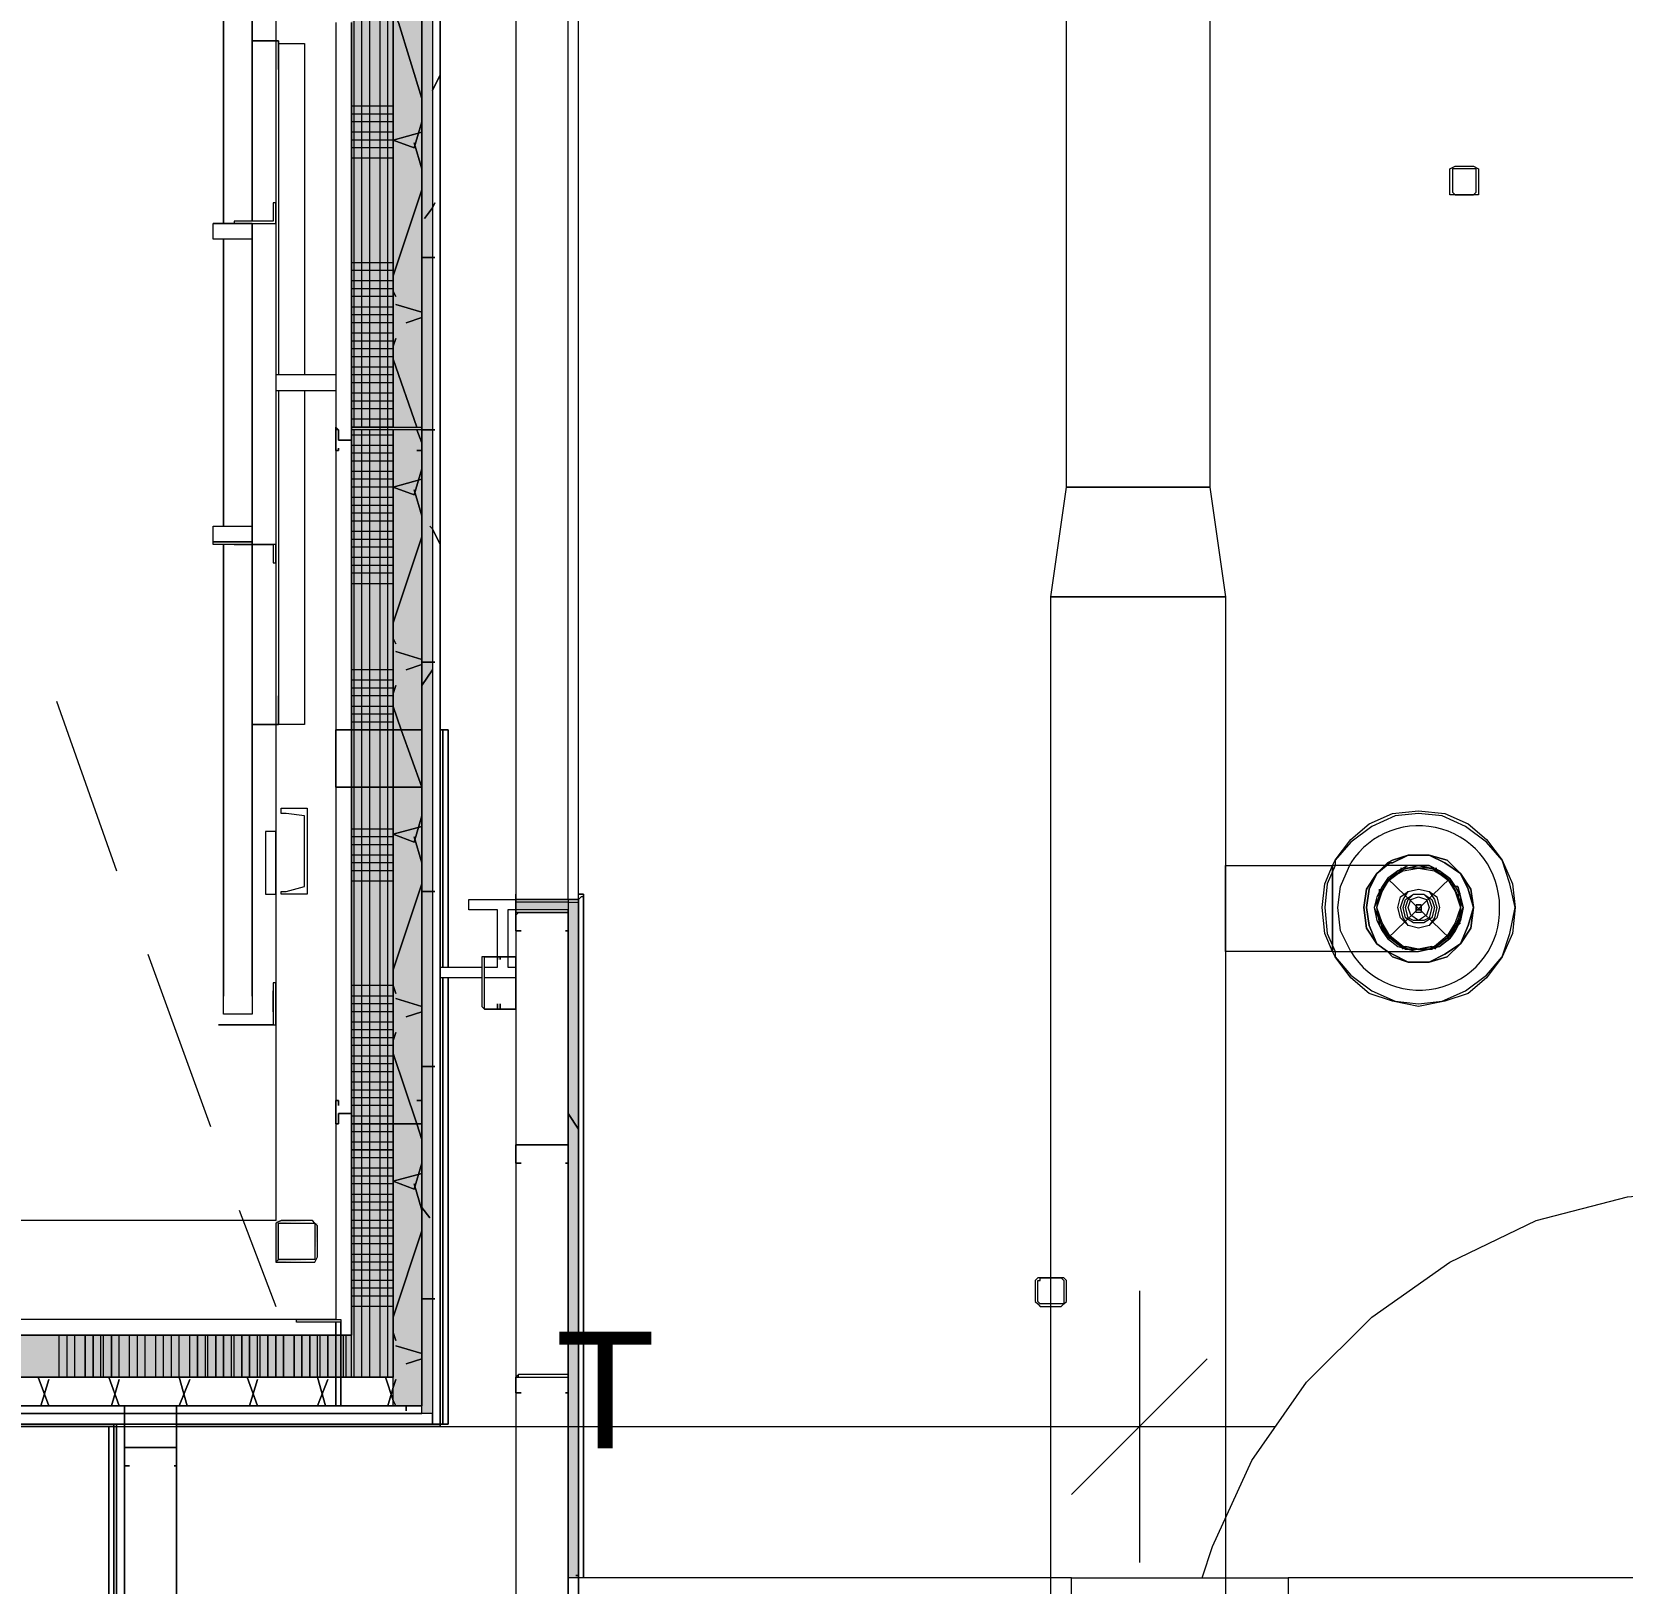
# Model space of a CAD drawing. Header units: metres. Extents: x -2 to 207, y -8 to 52.
# Drawn here: x 25.224 to 28.016, y 23.217 to 25.941 of the extents above; entities that cross this region are included whole.
import ezdxf

# ---------------------------------------------------------------- set-up
doc = ezdxf.new("R2010")
doc.units = ezdxf.units.M
doc.layers.add('HVAC - Ductos', color=5, linetype='Continuous', lineweight=0)
doc.layers.add('PDF_Text', color=7, linetype='Continuous', lineweight=0)
doc.layers.add('PDF_Geometry', color=7, linetype='Continuous', lineweight=0, true_color=0xaaaaaa)
doc.layers.add('PDF_Solid Fills', color=7, linetype='Continuous', lineweight=0, true_color=0xffffff)
doc.styles.add('PDF Helvetica', font='')
doc.styles.get('PDF Helvetica').set_extended_font_data('Helvetica')

msp = doc.modelspace()

# ---------------------------------------------------------------- hatches: boundary and pattern name
at = {"layer": 'PDF_Solid Fills', "lineweight": 0, "transparency": 33554559}
for points in [[(25.9134, 30.0349), (25.9089, 29.9295), (25.9089, 23.5152), (25.9272, 23.5152), (25.9272, 32.2249), (25.9089, 32.2249), (25.9089, 30.0349)], [(25.9134, 30.0349), (25.9089, 29.9295), (25.9089, 23.5152), (25.9272, 23.5152), (25.9272, 32.2249), (25.9089, 32.2249), (25.9089, 30.0349)], [(23.4623, 23.6388), (23.4623, 23.6526), (23.366, 23.6526), (23.366, 23.5793), (25.7851, 23.5793), (25.7851, 23.6526), (23.4668, 23.6526)], [(23.4623, 23.6388), (23.4623, 23.6526), (23.366, 23.6526), (23.366, 23.5793), (25.7851, 23.5793), (25.7851, 23.6526), (23.4668, 23.6526)]]:
    msp.add_hatch(color=256, dxfattribs=at).paths.add_polyline_path(points)
h = msp.add_hatch(color=256, dxfattribs=at)
h.paths.add_polyline_path([(25.8585, 32.0783), (25.9088, 32.0783), (25.9088, 32.1745), (25.8585, 32.1745)])
h.paths.add_polyline_path([(25.8585, 27.3271), (25.9088, 27.3271), (25.9088, 29.9295), (25.8585, 29.9295)])
h.paths.add_polyline_path([(25.8585, 27.2263), (25.9088, 27.2263), (25.9088, 27.3225), (25.8585, 27.3225)])
h.paths.add_polyline_path([(25.9088, 27.2217), (25.8585, 27.2217), (25.8585, 23.5288), (25.9088, 23.5288)])
h.paths.add_polyline_path([(25.8585, 29.9341), (25.9088, 29.9341), (25.9088, 32.0737), (25.8585, 32.0737)])
h = msp.add_hatch(color=256, dxfattribs=at)
h.paths.add_polyline_path([(25.8585, 29.9341), (25.9088, 29.9341), (25.9088, 32.1745), (25.8585, 32.1745)])
h.paths.add_polyline_path([(25.9088, 27.2217), (25.8585, 27.2217), (25.8585, 23.5288), (25.9088, 23.5288)])
h.paths.add_polyline_path([(25.8585, 27.2263), (25.9088, 27.2263), (25.9088, 27.3225), (25.8585, 27.3225)])
h.paths.add_polyline_path([(25.8585, 27.3271), (25.9088, 27.3271), (25.9088, 29.9295), (25.8585, 29.9295)])
h = msp.add_hatch(color=256, dxfattribs=at)
h.paths.add_polyline_path([(25.7851, 29.9341), (25.8584, 29.9341), (25.8584, 32.1012), (25.7851, 32.1012)])
h.paths.add_polyline_path([(25.8584, 27.2217), (25.7851, 27.2217), (25.7851, 23.5792), (25.8584, 23.5792)])
h.paths.add_polyline_path([(25.7851, 27.2263), (25.8584, 27.2263), (25.8584, 27.3225), (25.7851, 27.3225)])
h.paths.add_polyline_path([(25.7851, 27.3271), (25.8584, 27.3271), (25.8584, 29.9295), (25.7851, 29.9295)])
h = msp.add_hatch(color=256, dxfattribs=at)
h.paths.add_polyline_path([(25.7851, 29.9341), (25.8584, 29.9341), (25.8584, 32.1012), (25.7851, 32.1012)])
h.paths.add_polyline_path([(25.8584, 27.2217), (25.7851, 27.2217), (25.7851, 23.5792), (25.8584, 23.5792)])
h.paths.add_polyline_path([(25.7851, 27.2263), (25.8584, 27.2263), (25.8584, 27.3225), (25.7851, 27.3225)])
h.paths.add_polyline_path([(25.7851, 27.3271), (25.8584, 27.3271), (25.8584, 29.9295), (25.7851, 29.9295)])
h = msp.add_hatch(color=256, dxfattribs=at)
h.paths.add_polyline_path([(26.1654, 23.2265), (26.1837, 23.2265), (26.1837, 24.4131), (26.0738, 24.4131), (26.0738, 24.3994), (26.1654, 24.3994)])
h.paths.add_polyline_path([(26.1837, 23.1165), (26.1654, 23.1165), (26.1654, 22.892), (26.1837, 22.892)])
h = msp.add_hatch(color=256, dxfattribs=at)
h.paths.add_polyline_path([(25.6569, 23.8496), (25.721, 23.8541), (25.6523, 23.8541), (25.6523, 23.7809), (25.721, 23.7855), (25.6569, 23.7855)])
h.paths.add_polyline_path([(25.721, 23.7855), (25.7256, 23.8496), (25.721, 23.8496)])

# ---------------------------------------------------------------- linework, layer by layer
at = {"layer": 'HVAC - Ductos', "lineweight": 0}
for points in [[(27.2925, 28.9536), (27.2925, 25.1416), (27.0406, 25.1416), (27.0406, 28.9536)], [(27.013, 24.9492), (27.0406, 25.1416), (27.2925, 25.1416), (27.32, 24.9492)], [(27.32, 24.9492), (27.32, 15.8408), (27.013, 15.8408), (27.013, 24.9492)], [(27.6087, 24.4819), (27.6132, 24.4819), (27.6408, 24.4956), (27.6774, 24.4956), (27.7049, 24.4819), (27.7324, 24.4635), (27.7461, 24.4361), (27.7553, 24.4039), (27.7461, 24.3719), (27.7324, 24.3399), (27.7049, 24.3215), (27.6774, 24.3077), (27.6408, 24.3077), (27.6132, 24.3215), (27.6041, 24.3261), (27.6132, 24.3169), (27.6408, 24.3077), (27.6774, 24.3077), (27.7094, 24.3169), (27.7324, 24.3399), (27.7507, 24.3673), (27.7553, 24.4039), (27.7507, 24.4361), (27.7324, 24.4635), (27.7094, 24.4865), (27.6774, 24.4956), (27.6408, 24.4956), (27.6132, 24.4865), (27.6041, 24.4819), (27.6132, 24.4865), (27.6408, 24.4956), (27.6774, 24.4956), (27.7094, 24.4865), (27.7324, 24.4635), (27.7507, 24.4361), (27.7553, 24.4039), (27.7507, 24.3673), (27.7324, 24.3399), (27.7094, 24.3169), (27.6774, 24.3077), (27.6408, 24.3077), (27.6132, 24.3169), (27.6041, 24.3261), (27.6132, 24.3215), (27.6408, 24.3077), (27.6774, 24.3077), (27.7049, 24.3215), (27.7324, 24.3399), (27.7461, 24.3719), (27.7553, 24.4039), (27.7461, 24.4361), (27.7324, 24.4635), (27.7049, 24.4819), (27.6774, 24.4956), (27.6408, 24.4956), (27.6132, 24.4819)], [(27.5674, 24.3673), (27.5629, 24.4039), (27.5674, 24.4361), (27.5858, 24.4635), (27.6041, 24.4819), (27.5858, 24.4635), (27.5674, 24.4361), (27.5629, 24.4039), (27.5674, 24.3673), (27.5858, 24.3399), (27.6041, 24.3261), (27.5858, 24.3399)], [(27.5858, 24.4635), (27.572, 24.4361), (27.5858, 24.4635), (27.6087, 24.4819)], [(27.7232, 24.3673), (27.7094, 24.349), (27.6957, 24.3399), (27.6774, 24.3307), (27.659, 24.3307), (27.6408, 24.3307), (27.6224, 24.3399), (27.6087, 24.349), (27.5949, 24.3673), (27.5904, 24.3856), (27.5858, 24.4039), (27.5904, 24.4223), (27.5949, 24.4406), (27.6087, 24.4543), (27.6224, 24.4681), (27.6408, 24.4727), (27.659, 24.4773), (27.6774, 24.4727), (27.6957, 24.4681), (27.7094, 24.4543), (27.7232, 24.4406), (27.7278, 24.4406), (27.7232, 24.4406), (27.7324, 24.4223), (27.7324, 24.4039), (27.7324, 24.3856)], [(27.5674, 24.4039), (27.572, 24.3719), (27.5858, 24.3399), (27.572, 24.3719), (27.5674, 24.4039), (27.572, 24.4361)], [(27.6912, 24.3856), (27.6774, 24.3719), (27.659, 24.3673), (27.6408, 24.3719), (27.627, 24.3856), (27.6224, 24.4039), (27.627, 24.4223), (27.6408, 24.4315), (27.659, 24.4361), (27.6774, 24.4315), (27.6912, 24.4223), (27.6957, 24.4039)], [(27.6866, 24.3856), (27.6774, 24.3719), (27.659, 24.3673), (27.6408, 24.3719), (27.6316, 24.3856), (27.627, 24.4039), (27.6316, 24.4177), (27.6408, 24.4315), (27.659, 24.4361), (27.6774, 24.4315), (27.6866, 24.4177), (27.6912, 24.4039)], [(27.682, 24.3856), (27.6682, 24.3765), (27.6499, 24.3765), (27.6362, 24.3856), (27.6316, 24.4039), (27.6362, 24.4177), (27.6499, 24.4269), (27.6682, 24.4269), (27.682, 24.4177), (27.6866, 24.4039)], [(27.6774, 24.3856), (27.6682, 24.3811), (27.6499, 24.3811), (27.6408, 24.3856), (27.6362, 24.4039), (27.6408, 24.4177), (27.6499, 24.4269), (27.6682, 24.4269), (27.6774, 24.4177), (27.682, 24.4039)], [(27.6728, 24.3902), (27.659, 24.3811), (27.6453, 24.3902), (27.6408, 24.4039), (27.6453, 24.4177), (27.659, 24.4223), (27.6728, 24.4177), (27.6774, 24.4039)], [(27.6545, 24.4085), (27.6545, 24.4039), (27.6545, 24.4085), (27.6636, 24.4085), (27.6636, 24.4039), (27.6636, 24.4085)], [(27.6636, 24.3994), (27.6636, 24.4039), (27.6636, 24.3948), (27.6545, 24.3948), (27.6545, 24.4039), (27.6545, 24.3994)], [(27.6041, 24.3261), (27.5858, 24.3399)]]:
    msp.add_lwpolyline(points, close=True, dxfattribs=at)
for points in [[(27.32, 24.4773), (27.5079, 24.4773), (27.5125, 24.4865), (27.5399, 24.5231), (27.572, 24.5506), (27.6132, 24.5689), (27.659, 24.5735), (27.7049, 24.5689), (27.7461, 24.5506), (27.7782, 24.5231), (27.8056, 24.4865), (27.824, 24.4452), (27.8286, 24.4039), (27.824, 24.3581), (27.8056, 24.3169), (27.7782, 24.2802), (27.7461, 24.2528), (27.7049, 24.239), (27.659, 24.2298), (27.6132, 24.239), (27.572, 24.2528), (27.5399, 24.2802), (27.5125, 24.3169), (27.5079, 24.3261), (27.32, 24.3261)], [(27.5125, 24.3261), (27.5125, 24.3169), (27.5399, 24.2848), (27.5766, 24.2574), (27.6178, 24.239), (27.659, 24.2344), (27.7003, 24.239), (27.7416, 24.2574), (27.7782, 24.2848), (27.8056, 24.3169), (27.8194, 24.3581), (27.8286, 24.4039), (27.8194, 24.4452), (27.8056, 24.4865), (27.7782, 24.5185), (27.7416, 24.546), (27.7003, 24.5643), (27.659, 24.5689), (27.6178, 24.5643), (27.5766, 24.546), (27.5399, 24.5185), (27.5125, 24.4865), (27.5125, 24.4773)], [(27.32, 24.3261), (27.32, 24.3307), (27.32, 24.3353), (27.32, 24.349), (27.32, 24.3627), (27.32, 24.3811), (27.32, 24.4039), (27.32, 24.4223), (27.32, 24.4406), (27.32, 24.4543), (27.32, 24.4681), (27.32, 24.4773)], [(27.5079, 24.3261), (27.4941, 24.3581), (27.4895, 24.4039), (27.4941, 24.4452), (27.5079, 24.4773)], [(27.5125, 24.4773), (27.4987, 24.4452), (27.4941, 24.4039), (27.4987, 24.3581), (27.5125, 24.3261)], [(27.659, 24.4773), (27.6774, 24.4773), (27.6957, 24.4681), (27.714, 24.4543), (27.7232, 24.4406), (27.714, 24.4543), (27.6957, 24.4681), (27.6774, 24.4773), (27.659, 24.4773), (27.6545, 24.4773), (27.659, 24.4773), (27.6545, 24.4773), (27.6362, 24.4773), (27.6041, 24.4773), (27.5674, 24.4773), (27.5262, 24.4773), (27.5079, 24.4773), (27.5079, 24.4681), (27.5079, 24.4543), (27.5079, 24.4406), (27.5079, 24.4223), (27.5079, 24.4039), (27.5079, 24.3811), (27.5079, 24.3627), (27.5079, 24.349), (27.5079, 24.3353), (27.5079, 24.3307), (27.5079, 24.3261), (27.5491, 24.3261), (27.5904, 24.3261), (27.6224, 24.3261), (27.6453, 24.3261), (27.659, 24.3261), (27.6774, 24.3307), (27.6957, 24.3353), (27.714, 24.349), (27.7232, 24.3627), (27.7324, 24.3811), (27.737, 24.4039), (27.7324, 24.4223), (27.7278, 24.4406), (27.7324, 24.4223), (27.737, 24.4039), (27.7324, 24.3811), (27.7232, 24.3627), (27.714, 24.349), (27.6957, 24.3353), (27.6774, 24.3307), (27.659, 24.3261)], [(27.5079, 24.3261), (27.5079, 24.3307), (27.5079, 24.3353), (27.5079, 24.349), (27.5079, 24.3627), (27.5079, 24.3811), (27.5079, 24.4039), (27.5079, 24.4223), (27.5079, 24.4406), (27.5079, 24.4543), (27.5079, 24.4681), (27.5079, 24.4773)], [(27.5399, 24.3261), (27.5216, 24.3627), (27.517, 24.4039), (27.5216, 24.4406), (27.5399, 24.4819)], [(27.6545, 24.4773), (27.6408, 24.4773), (27.6224, 24.4681), (27.6041, 24.4543), (27.5949, 24.4406), (27.5858, 24.4223), (27.5812, 24.4039), (27.5858, 24.3811), (27.5949, 24.3627), (27.6041, 24.349), (27.6224, 24.3353), (27.6408, 24.3307), (27.6545, 24.3261)], [(27.6912, 24.4681), (27.7094, 24.4543), (27.7232, 24.4315), (27.7324, 24.4039), (27.7232, 24.3765), (27.7094, 24.3536), (27.6866, 24.3353), (27.659, 24.3307), (27.6316, 24.3353), (27.6087, 24.3536), (27.5949, 24.3765), (27.5858, 24.4039), (27.5949, 24.4315), (27.6087, 24.4543), (27.6316, 24.4681), (27.659, 24.4727), (27.6866, 24.4681), (27.7094, 24.4543), (27.7232, 24.4315)], [(27.5949, 24.4315), (27.6087, 24.4543), (27.627, 24.4681)], [(27.627, 24.4727), (27.6316, 24.4727)], [(27.6362, 24.4727), (27.659, 24.4773), (27.682, 24.4727)], [(27.6866, 24.4727), (27.6912, 24.4727)], [(27.5904, 24.3719), (27.5904, 24.3765), (27.5858, 24.4039), (27.5904, 24.4269), (27.5904, 24.4315), (27.5904, 24.4361)], [(27.7278, 24.4361), (27.7278, 24.4315), (27.7324, 24.4269)], [(27.7278, 24.4269), (27.7324, 24.4039), (27.7278, 24.3765)], [(27.6316, 24.3307), (27.627, 24.3353), (27.6087, 24.349), (27.5949, 24.3719)], [(27.7232, 24.3719), (27.7094, 24.349), (27.6912, 24.3353)], [(27.7324, 24.3765), (27.7278, 24.3719)], [(27.682, 24.3353), (27.659, 24.3307), (27.6362, 24.3353)], [(27.6912, 24.3353), (27.6866, 24.3307)], [(27.1688, 23.7304), (27.1688, 23.4922), (27.1688, 23.2539)], [(27.288, 23.6114), (27.1688, 23.4922), (27.0497, 23.3731)], [(7.582, 23.4922), (9.2132, 23.4922), (12.4157, 23.4922), (14.7295, 23.4922), (21.6112, 23.4922), (27.4071, 23.4922)]]:
    msp.add_lwpolyline(points, dxfattribs=at)
msp.add_lwpolyline([(27.5399, 24.3261, 0.771162), (27.8011, 24.4039, 0.75329), (27.5399, 24.4819)], format="xyb", dxfattribs=at)
at = {"layer": 'PDF_Geometry', "lineweight": 0}
for points in [[(26.1654, 24.4177), (26.1654, 31.5881), (26.1838, 31.5881), (26.1838, 32.4082), (26.1838, 31.5835)], [(22.2939, 23.5288), (22.2939, 23.4968), (23.2836, 23.4968), (25.7577, 23.4968), (25.941, 23.4968), (25.941, 32.0737), (25.941, 32.257), (22.468, 32.257), (22.468, 32.0737), (22.468, 29.3568), (22.468, 29.1781), (23.2836, 29.1781), (23.2836, 25.6364), (22.4725, 25.6364), (22.2939, 25.6364), (22.2939, 23.68), (22.2939, 23.6205), (22.2939, 23.5334)], [(25.9272, 32.2249), (25.9272, 23.5152), (25.9089, 23.5152), (25.9089, 27.2217), (25.9089, 23.5288), (25.8585, 23.5288), (25.8585, 24.0237), (25.8585, 24.6148), (25.8585, 24.7155), (25.8585, 25.2424)], [(25.9272, 32.0737), (25.9272, 23.5152), (25.9089, 23.5152), (25.7577, 23.5152), (25.4782, 23.5152), (25.3866, 23.5152), (23.3156, 23.5152), (23.2973, 23.5152)], [(25.941, 32.0737), (25.941, 23.4968), (25.9455, 23.4968), (25.9501, 23.4968), (25.9547, 23.4968), (25.9501, 23.4968), (25.9455, 23.4968), (25.9455, 24.2802), (25.9455, 23.4968), (25.9455, 24.2802), (25.9455, 23.4968), (25.9501, 23.4968), (25.9547, 23.4968), (25.9501, 23.4968), (25.9455, 23.4968), (25.941, 23.4968), (25.941, 24.2802), (25.941, 23.4968), (25.941, 24.2802), (25.941, 23.4968), (25.6523, 23.4968), (25.941, 23.4968), (25.941, 23.4922), (25.4782, 23.4922), (25.941, 23.4922), (25.941, 23.4968), (25.9272, 23.4968), (25.7577, 23.4968)], [(25.7851, 25.9572), (25.7851, 24.7155), (25.7851, 24.6148), (25.7851, 23.6526), (25.7668, 23.6526), (25.7577, 23.6526), (23.4668, 23.6526), (23.4393, 23.6526), (23.4393, 23.68), (23.4393, 29.3338)], [(23.366, 29.2606), (23.366, 23.68), (23.366, 23.6526), (23.366, 23.6342), (23.366, 23.5792), (25.7577, 23.5792), (25.7668, 23.5792), (25.7851, 23.5792), (25.8585, 23.5792), (25.8585, 24.0237), (25.8585, 24.6148), (25.8585, 24.7155), (25.8585, 25.2424), (25.8585, 24.7155), (25.8585, 24.6148), (25.8585, 24.0237), (25.8585, 23.5792), (25.7851, 23.5792), (25.7851, 24.6148), (25.7851, 24.7155), (25.7851, 25.9572)], [(25.9089, 27.2217), (25.9089, 23.5288), (25.8585, 23.5288), (25.7668, 23.5288), (25.7577, 23.5288), (25.1758, 23.5288), (24.5665, 23.5288), (23.957, 23.5288), (23.3477, 23.5288), (23.3156, 23.5288), (23.2973, 23.5288), (23.2836, 23.5288), (22.7383, 23.5288), (22.3535, 23.5288), (22.326, 23.5288), (22.326, 23.5792), (22.326, 23.68), (22.326, 24.2757)], [(25.8585, 27.2217), (25.8585, 26.7361), (25.8585, 26.2275), (25.8585, 26.1175), (25.8585, 25.9572), (25.8585, 25.247)], [(25.5607, 25.9205), (25.5607, 25.6043), (25.5607, 26.4336), (25.611, 26.4336), (25.611, 25.6089), (25.611, 25.9251), (25.6569, 25.9251), (25.6569, 25.3386)], [(25.5607, 26.397), (25.5607, 25.6043), (25.5607, 25.9068)], [(25.6569, 25.8747), (25.6569, 25.9251), (25.611, 25.9251), (25.611, 26.397)], [(23.4623, 23.68), (23.4393, 23.68), (23.4393, 23.6526), (23.4668, 23.6526), (25.7577, 23.6526), (25.7577, 23.6755), (25.7577, 23.6526), (25.7668, 23.6526), (25.7851, 23.6526), (25.7851, 24.6148), (25.7851, 24.7155), (25.7851, 25.9572)], [(25.7577, 25.9572), (25.7577, 24.7155)], [(25.7577, 25.9572), (25.7577, 24.7155)], [(25.6569, 25.9205), (25.7027, 25.9205), (25.7027, 25.3386)], [(25.611, 25.6043), (25.5423, 25.6043), (25.611, 25.6043)], [(25.611, 24.2482), (25.611, 24.7247), (25.611, 25.0408), (25.611, 25.6043), (25.611, 25.0408), (25.611, 24.2161), (25.5607, 24.2161), (25.5607, 25.0408), (25.5607, 24.7247)], [(25.5607, 25.5769), (25.5607, 25.0729)], [(25.5607, 25.0729), (25.5607, 25.5769)], [(25.6523, 25.3386), (25.6523, 25.334), (25.6523, 25.3294), (25.6523, 25.3249), (25.6523, 25.3203), (25.6523, 25.3157), (25.6523, 25.3112), (25.7577, 25.3112)], [(25.7577, 25.3386), (25.6523, 25.3386), (25.6523, 25.334), (25.6523, 25.3294), (25.6523, 25.3249), (25.6523, 25.3203), (25.6523, 25.3157), (25.6523, 25.3112)], [(25.5607, 25.3249), (25.5607, 25.3157)], [(25.6569, 25.3112), (25.6569, 24.7247), (25.611, 24.7247), (25.6569, 24.7247), (25.6569, 24.7751)], [(25.7027, 25.3112), (25.7027, 24.7247), (25.6569, 24.7247)], [(25.5607, 24.743), (25.5607, 25.0408), (25.5607, 24.2482)], [(25.2674, 24.7659), (25.3728, 24.4681)], [(25.9089, 24.6926), (25.9089, 24.6148)], [(25.9089, 24.6148), (25.9089, 24.6926)], [(25.7577, 24.6376), (25.7577, 23.68), (23.4668, 23.68)], [(25.7577, 24.6376), (25.7577, 23.68), (23.4668, 23.68)], [(25.7577, 24.6376), (25.7577, 24.6148)], [(25.7577, 24.6148), (25.7577, 24.6376)], [(25.9089, 24.6148), (25.7577, 24.6148)], [(25.7577, 24.6148), (25.9089, 24.6148)], [(25.6523, 24.5368), (25.6523, 24.4269), (25.6523, 24.5368), (25.6477, 24.5368), (25.634, 24.5368), (25.634, 24.4269), (25.6477, 24.4269), (25.6523, 24.4269)], [(25.6523, 24.5139), (25.6523, 24.5185), (25.6523, 24.5139), (25.6523, 24.4865), (25.6523, 24.4819), (25.6523, 24.4865)], [(25.6523, 24.4635), (25.6523, 24.4681), (25.6523, 24.4635), (25.6523, 24.4361), (25.6523, 24.4315), (25.6523, 24.4361)], [(26.0188, 24.2986), (26.0418, 24.2986), (26.0418, 24.3169), (26.0418, 24.3994), (25.9914, 24.3994), (25.9914, 24.4177), (26.0738, 24.4177), (26.1654, 24.4177), (26.1654, 22.892), (26.1608, 22.892)], [(26.0738, 24.3902), (26.0738, 24.4177), (26.1654, 24.4177), (26.1654, 24.4131), (26.1838, 24.4131), (26.1838, 23.2265), (26.1838, 24.4177), (26.1838, 23.2265), (26.1838, 23.2127), (26.1838, 23.2265), (26.1838, 24.4177), (26.1838, 23.2265), (26.1654, 23.2265), (26.1654, 23.2081)], [(26.0738, 24.3627), (26.0738, 22.892), (26.0738, 22.6308), (26.0738, 22.6171), (26.1838, 22.6171), (26.1838, 22.892), (26.1838, 23.1165), (27.0497, 23.1165), (27.0497, 23.2265), (26.1838, 23.2265), (26.1838, 24.4177), (26.0738, 24.4177), (26.0738, 24.4131), (26.0738, 24.3994), (26.0738, 24.3902)], [(26.0738, 24.4177), (26.0738, 24.4131)], [(26.0738, 24.3994), (26.0738, 24.4177)], [(26.1654, 24.4131), (26.0738, 24.4131)], [(26.1929, 24.4269), (26.1838, 24.4269)], [(26.1929, 24.4269), (26.1838, 24.4269)], [(26.1929, 24.4269), (26.1838, 24.4269)], [(26.1929, 24.4269), (26.1838, 24.4269)], [(26.1883, 24.4223), (26.1838, 24.4177)], [(26.1883, 24.4223), (26.1838, 24.4177)], [(26.1838, 22.892), (26.1838, 24.4177), (26.1838, 22.892)], [(26.1838, 24.4177), (26.1838, 23.2265)], [(26.1838, 23.2265), (26.1838, 24.4177)], [(26.1929, 24.4269), (26.1929, 24.4223), (26.1883, 24.4223)], [(26.1929, 24.4269), (26.1929, 24.4223), (26.1883, 24.4223)], [(26.1654, 22.6308), (26.1654, 22.892), (26.1654, 23.1165), (26.1654, 23.2081), (26.1654, 23.2265), (26.1654, 24.3994), (26.0738, 24.3994), (26.06, 24.3994), (26.06, 24.3169), (26.06, 24.2986), (26.0738, 24.2986)], [(26.0738, 24.3627), (26.0738, 22.892), (26.1516, 22.892)], [(25.4278, 24.3215), (25.5378, 24.0191)], [(26.0142, 24.2802), (25.941, 24.2802), (25.941, 24.2986), (26.0142, 24.2986)], [(26.0738, 24.2802), (26.0188, 24.2802)], [(27.2788, 23.2265), (27.2971, 23.2815), (27.3659, 23.4326), (27.4621, 23.5701), (27.5766, 23.6846), (27.714, 23.7809), (27.8653, 23.8541), (28.0256, 23.8954), (28.1906, 23.9091)], [(25.5881, 23.8725), (25.6523, 23.703)], [(25.7165, 23.8496), (25.721, 23.8496)], [(25.6523, 23.7809), (25.6569, 23.7855)], [(23.2836, 23.4968), (25.2262, 23.4968), (23.2836, 23.4968), (23.2973, 23.4968), (23.3156, 23.4968), (25.3866, 23.4968), (25.4782, 23.4968), (25.7577, 23.4968), (25.9272, 23.4968)], [(25.3682, 22.8325), (25.3682, 23.4968), (25.3682, 22.8325)], [(25.3682, 22.8325), (25.3682, 23.4968), (25.3682, 22.8325)], [(25.3682, 23.4968), (25.3682, 22.8325), (25.3682, 23.4968), (25.4782, 23.4968), (25.4782, 22.8325), (25.4782, 23.4968)], [(25.3682, 22.8325), (25.3682, 23.4968), (25.3682, 22.8325)], [(25.3682, 22.8325), (25.3682, 23.4968), (25.3682, 22.8325)]]:
    msp.add_lwpolyline(points, dxfattribs=at)
for points in [[(25.941, 23.4968), (25.941, 32.2387), (25.9272, 32.2387), (25.9272, 23.4968), (25.941, 23.4968), (25.941, 32.257)], [(26.0738, 31.5881), (26.0738, 24.4177), (26.1838, 24.4177), (26.1838, 31.5881)], [(25.8585, 27.2217), (25.8585, 26.7361), (25.8585, 26.2275), (25.8585, 26.1175), (25.8585, 25.9572), (25.8585, 25.247), (25.8585, 25.9572), (25.8585, 26.1175), (25.8585, 26.2275), (25.8585, 26.7361)], [(25.6523, 26.5528), (25.6523, 23.8541), (23.4623, 23.8541), (23.4623, 26.5528), (25.6523, 26.5528), (25.6523, 23.8541), (23.4623, 23.8541), (23.4623, 26.5528)], [(25.5607, 25.9068), (25.5607, 25.6043)], [(27.714, 25.696), (27.714, 25.7006), (27.7232, 25.7052), (27.7553, 25.7052), (27.7644, 25.7006), (27.7644, 25.696), (27.7644, 25.6593), (27.7644, 25.6547), (27.7553, 25.6547), (27.7232, 25.6547), (27.714, 25.6547), (27.714, 25.6593)], [(27.7232, 25.6547), (27.7553, 25.6547), (27.7599, 25.6593), (27.7599, 25.696), (27.7599, 25.7006), (27.7553, 25.7006), (27.7232, 25.7006), (27.7186, 25.7006), (27.7186, 25.696), (27.7186, 25.6593)], [(25.579, 25.6043), (25.6523, 25.6043), (25.6523, 25.641), (25.6477, 25.641), (25.6477, 25.6089), (25.579, 25.6089)], [(25.611, 25.5769), (25.5423, 25.5769), (25.5423, 25.6043), (25.611, 25.6043)], [(25.5607, 25.5769), (25.5607, 25.3249)], [(25.5607, 25.5769), (25.5607, 25.0729), (25.5607, 25.3249), (25.5607, 25.0729), (25.5607, 25.3249)], [(25.7851, 25.2241), (25.7623, 25.2241), (25.7623, 25.2424), (25.7577, 25.2424), (25.7577, 25.2058), (25.7623, 25.2058), (25.7623, 25.2103), (25.7623, 25.2058), (25.7577, 25.2058), (25.7577, 25.2424), (25.7577, 25.247), (25.7623, 25.2424), (25.7623, 25.2241), (25.7851, 25.2241), (25.7851, 25.2424), (25.7851, 25.247), (25.9089, 25.247), (25.9089, 25.2424), (25.9089, 25.2058), (25.8997, 25.2058), (25.9089, 25.2058), (25.9089, 25.2424), (25.7851, 25.2424), (25.7851, 25.2058)], [(25.5423, 25.0729), (25.611, 25.0729), (25.611, 25.0454), (25.611, 25.0408), (25.5423, 25.0408), (25.5423, 25.0454)], [(25.5423, 25.0454), (25.611, 25.0454)], [(25.5607, 25.0408), (25.5607, 24.743)], [(25.579, 25.0408), (25.6477, 25.0408), (25.6477, 25.0087), (25.6523, 25.0087), (25.6523, 25.0408)], [(25.7577, 24.7155), (25.7577, 24.6376), (25.7577, 24.7155), (25.9089, 24.7155)], [(25.9089, 24.6926), (25.9089, 24.7155)], [(25.941, 24.7155), (25.9455, 24.7155), (25.9501, 24.7155), (25.9547, 24.7155), (25.9501, 24.7155), (25.9455, 24.7155), (25.9455, 24.2986), (25.9455, 24.7155), (25.9455, 24.2986), (25.9455, 24.7155), (25.9501, 24.7155), (25.9547, 24.7155), (25.9501, 24.7155), (25.9455, 24.7155), (25.941, 24.7155), (25.941, 24.2986), (25.941, 24.7155), (25.941, 24.2986)], [(25.9547, 24.2986), (25.9547, 24.7155)], [(25.9547, 24.2986), (25.9547, 24.7155)], [(25.6615, 24.4269), (25.6615, 24.4315), (25.6661, 24.4315), (25.6706, 24.4315), (25.7027, 24.4406), (25.7027, 24.5643), (25.6706, 24.5689), (25.6661, 24.5689), (25.6615, 24.5689), (25.6615, 24.5735), (25.6615, 24.5781), (25.7073, 24.5781), (25.7073, 24.4269)], [(26.0738, 24.4177), (26.0738, 24.4223), (26.0738, 24.4269), (26.0738, 24.4223)], [(26.0738, 24.4177), (26.0738, 24.4223), (26.0738, 24.4269), (26.0738, 24.4223)], [(26.1838, 24.4177), (26.1654, 24.4177), (26.1654, 22.892), (26.1838, 22.892)], [(26.1929, 24.4269), (26.1929, 23.2265), (26.1929, 24.4269), (26.1929, 23.2265), (26.1929, 24.4269), (26.1838, 24.4269)], [(26.1838, 24.4177), (26.1838, 23.2265)], [(26.1654, 24.3627), (26.1654, 24.3902), (26.1654, 24.3948), (26.0784, 24.3948), (26.0738, 24.3948), (26.0738, 24.3902), (26.0738, 24.3627), (26.083, 24.3627), (26.0738, 24.3627), (26.0738, 24.3902), (26.0784, 24.3948), (26.1654, 24.3948), (26.1654, 24.3902), (26.1654, 24.3627), (26.1608, 24.3627)], [(26.0463, 24.3169), (26.0188, 24.3169), (26.0142, 24.3169), (26.0142, 24.2298), (26.0188, 24.2253), (26.0463, 24.2253), (26.0463, 24.2344), (26.0463, 24.2253), (26.0188, 24.2253), (26.0188, 24.2298), (26.0188, 24.3169), (26.0463, 24.3169), (26.0463, 24.3123)], [(26.0418, 24.3123), (26.0418, 24.3169)], [(26.0738, 24.3169), (26.0738, 24.2298), (26.0738, 24.2253), (26.0418, 24.2253), (26.0418, 24.2344), (26.0418, 24.2253), (26.0738, 24.2253), (26.0738, 24.2298), (26.0738, 24.3169), (26.0418, 24.3169)], [(25.5515, 24.1978), (25.6523, 24.1978), (25.6523, 24.2711), (25.6477, 24.2711), (25.6477, 24.1978)], [(25.9547, 23.4968), (25.9547, 24.2802)], [(25.9547, 23.4968), (25.9547, 24.2802)], [(25.6477, 24.2574), (25.6477, 24.2207)], [(25.6477, 24.2574), (25.6477, 24.2207)], [(25.6523, 24.2207), (25.6523, 24.2574)], [(25.6523, 24.2207), (25.6523, 24.2574)], [(25.7851, 24.065), (25.7851, 24.042), (25.7623, 24.042), (25.7623, 24.0237), (25.7577, 24.0237), (25.7577, 24.065), (25.7623, 24.065), (25.7623, 24.0558), (25.7623, 24.065), (25.7577, 24.065), (25.7577, 24.0237), (25.7623, 24.0237), (25.7623, 24.042), (25.7851, 24.042), (25.7851, 24.0237), (25.9089, 24.0237), (25.9089, 24.0604), (25.9089, 24.065), (25.8997, 24.065), (25.9089, 24.065), (25.9089, 24.0604), (25.9089, 24.0237), (25.7851, 24.0237)], [(26.1654, 23.9549), (26.1654, 23.987), (26.0784, 23.987), (26.0738, 23.987), (26.0738, 23.9549), (26.083, 23.9549), (26.0738, 23.9549), (26.0738, 23.987), (26.0784, 23.987), (26.1654, 23.987), (26.1654, 23.9549), (26.1608, 23.9549)], [(25.6523, 23.7901), (25.6523, 23.7809), (25.6615, 23.7809), (25.7165, 23.7809), (25.721, 23.7809), (25.7256, 23.7901), (25.7256, 23.845), (25.721, 23.8496), (25.7165, 23.8541), (25.6615, 23.8541), (25.6523, 23.8496), (25.6523, 23.845)], [(25.7165, 23.7855), (25.6615, 23.7855), (25.6569, 23.7855), (25.6569, 23.7901), (25.6569, 23.845), (25.6569, 23.8496), (25.6615, 23.8496), (25.7165, 23.8496), (25.721, 23.8496), (25.721, 23.845), (25.721, 23.7901), (25.721, 23.7855)], [(27.0406, 23.7121), (27.0406, 23.7488), (27.036, 23.7534), (27.0314, 23.7534), (26.9947, 23.7534), (26.9901, 23.7534), (26.9855, 23.7488), (26.9855, 23.7121), (26.9901, 23.7076), (26.9947, 23.703), (27.0314, 23.703), (27.036, 23.7076)], [(27.036, 23.7121), (27.036, 23.7076), (27.0314, 23.7076), (26.9947, 23.7076), (26.9901, 23.7121), (26.9901, 23.7488), (26.9947, 23.7488), (26.9947, 23.7534), (27.0314, 23.7534), (27.036, 23.7488)], [(25.7668, 23.6755), (25.6889, 23.6755), (25.6889, 23.68), (25.7668, 23.68), (25.7668, 23.5288)], [(23.366, 23.5792), (25.7577, 23.5792), (25.7668, 23.5792), (25.7851, 23.5792), (25.7851, 23.6526), (25.7668, 23.6526), (23.4668, 23.6526), (23.366, 23.6526), (23.366, 23.6342)], [(25.9089, 23.5288), (25.9089, 23.5518), (25.9089, 23.5288), (25.7577, 23.5288), (25.7577, 23.6022), (25.7577, 23.5288)], [(25.8585, 23.5792), (25.7668, 23.5792), (25.7577, 23.5792), (23.3156, 23.5792), (23.3156, 23.5288), (23.3477, 23.5288), (23.957, 23.5288), (24.5665, 23.5288), (25.1758, 23.5288), (25.7577, 23.5288), (25.7668, 23.5288), (25.8585, 23.5288)], [(26.1654, 23.5518), (26.1654, 23.5792), (26.1654, 23.5838), (26.0784, 23.5838), (26.0738, 23.5792), (26.0738, 23.5518), (26.083, 23.5518), (26.0738, 23.5518), (26.0738, 23.5792), (26.0784, 23.5792), (26.1654, 23.5792), (26.1654, 23.5518), (26.1608, 23.5518)], [(23.2836, 23.4968), (25.3866, 23.4968), (25.4782, 23.4968), (25.9272, 23.4968), (25.9272, 23.5152), (25.4782, 23.5152), (25.3866, 23.5152), (23.2836, 23.5152), (23.2836, 23.4968), (25.941, 23.4968), (25.4782, 23.4968), (25.3866, 23.4968)], [(25.9089, 23.5288), (25.7668, 23.5288), (25.7577, 23.5288), (25.1758, 23.5288), (24.5665, 23.5288), (23.957, 23.5288), (23.3477, 23.5288), (23.2973, 23.5288), (23.2973, 23.5152), (25.3866, 23.5152), (25.4782, 23.5152), (25.9089, 23.5152)], [(25.4782, 23.4968), (25.4782, 23.5288), (25.3866, 23.5288), (25.3866, 23.4968), (25.3957, 23.4968), (25.3866, 23.4968), (25.3866, 23.5288), (25.4782, 23.5288), (25.4782, 23.4968), (25.4736, 23.4968)], [(25.7393, 23.5288), (25.7668, 23.5288)], [(25.3682, 23.4922), (23.2836, 23.4922), (23.2836, 23.4968), (22.2939, 23.4968), (22.2847, 23.4922), (22.2847, 23.4968), (22.2847, 23.4922), (23.2836, 23.4922)], [(25.359, 22.8325), (25.359, 23.4922)], [(25.359, 22.8325), (25.359, 23.4922)], [(25.3728, 22.8325), (25.3728, 23.4968)], [(25.3866, 23.4968), (25.3866, 22.8325)], [(25.4782, 23.4235), (25.4782, 23.451), (25.4782, 23.4555), (25.3866, 23.4555), (25.3866, 23.451), (25.3866, 23.4235), (25.3957, 23.4235), (25.3866, 23.4235), (25.3866, 23.451), (25.3866, 23.4555), (25.4782, 23.4555), (25.4782, 23.451), (25.4782, 23.4235), (25.4736, 23.4235)], [(27.0497, 23.1165), (27.0497, 23.2265), (27.43, 23.2265), (27.43, 23.1165)], [(29.2398, 23.2265), (27.43, 23.2265), (27.43, 23.1165), (29.2398, 23.1165)]]:
    msp.add_lwpolyline(points, close=True, dxfattribs=at)
at = {"layer": 'PDF_Geometry', "color": 254, "lineweight": 0, "true_color": 0xeaeaea}
for points in [[(25.8493, 23.5792), (25.8493, 24.6148), (25.8493, 24.7155), (25.8493, 25.9572), (25.8493, 26.1175), (25.8493, 27.2217), (25.8493, 27.3225), (25.8493, 28.5688), (25.8493, 28.6695), (25.8493, 28.8711), (25.8493, 29.9295)], [(25.8356, 23.5792), (25.8356, 24.0237), (25.8356, 25.247), (25.8356, 26.2275), (25.8356, 26.7361), (25.8356, 27.8539)], [(25.7897, 25.247), (25.7897, 25.9572), (25.7897, 26.1175), (25.7897, 26.2275), (25.7897, 26.7361), (25.7897, 27.2217)], [(25.8035, 25.247), (25.8035, 25.9572), (25.8035, 26.1175), (25.8035, 26.2275), (25.8035, 26.7361), (25.8035, 27.2217)], [(25.8172, 25.247), (25.8172, 25.9572), (25.8172, 26.1175), (25.8172, 26.2275), (25.8172, 26.7361), (25.8172, 27.2217)], [(25.8585, 25.8106), (25.7851, 25.8106)], [(25.8585, 25.7968), (25.7851, 25.7968)], [(25.8585, 25.783), (25.7851, 25.783)], [(25.8585, 25.7647), (25.7851, 25.7647)], [(25.8585, 25.751), (25.7851, 25.751)], [(25.8585, 25.7372), (25.7851, 25.7372)], [(25.8585, 25.719), (25.7851, 25.719)], [(25.8585, 25.5357), (25.7851, 25.5357)], [(25.8585, 25.5219), (25.7851, 25.5219)], [(25.8585, 25.5036), (25.7851, 25.5036)], [(25.8585, 25.4898), (25.7851, 25.4898)], [(25.8585, 25.4761), (25.7851, 25.4761)], [(25.8585, 25.4577), (25.7851, 25.4577)], [(25.8585, 25.4441), (25.7851, 25.4441)], [(25.8585, 25.4303), (25.7851, 25.4303)], [(25.8585, 25.4119), (25.7851, 25.4119)], [(25.8585, 25.3982), (25.7851, 25.3982)], [(25.8585, 25.3844), (25.7851, 25.3844)], [(25.8585, 25.3707), (25.7851, 25.3707)], [(25.8585, 25.3524), (25.7851, 25.3524)], [(25.8585, 25.3386), (25.7851, 25.3386)], [(25.8585, 25.3249), (25.7851, 25.3249)], [(25.8585, 25.3066), (25.7851, 25.3066)], [(25.8585, 25.2928), (25.7851, 25.2928)], [(25.8585, 25.279), (25.7851, 25.279)], [(25.8585, 25.2608), (25.7851, 25.2608)], [(25.8585, 25.2332), (25.7851, 25.2332)], [(25.7897, 23.5792), (25.7897, 24.0237), (25.7897, 24.6148), (25.7897, 24.7155), (25.7897, 25.2424)], [(25.8035, 23.5792), (25.8035, 24.0237), (25.8035, 24.6148), (25.8035, 24.7155), (25.8035, 25.2424)], [(25.8172, 23.5792), (25.8172, 24.0237), (25.8172, 24.6148), (25.8172, 24.7155), (25.8172, 25.2424)], [(25.8585, 25.2149), (25.7851, 25.2149)], [(25.8585, 25.2012), (25.7851, 25.2012)], [(25.8585, 25.1874), (25.7851, 25.1874)], [(25.8585, 25.1691), (25.7851, 25.1691)], [(25.8585, 25.1554), (25.7851, 25.1554)], [(25.8585, 25.1416), (25.7851, 25.1416)], [(25.8585, 25.1233), (25.7851, 25.1233)], [(25.8585, 25.1095), (25.7851, 25.1095)], [(25.8585, 25.0958), (25.7851, 25.0958)], [(25.8585, 25.0821), (25.7851, 25.0821)], [(25.8585, 25.0637), (25.7851, 25.0637)], [(25.8585, 25.05), (25.7851, 25.05)], [(25.8585, 25.0363), (25.7851, 25.0363)], [(25.8585, 25.0179), (25.7851, 25.0179)], [(25.8585, 25.0041), (25.7851, 25.0041)], [(25.8585, 24.9904), (25.7851, 24.9904)], [(25.8585, 24.9721), (25.7851, 24.9721)], [(25.8585, 24.8209), (25.7851, 24.8209)], [(25.8585, 24.8026), (25.7851, 24.8026)], [(25.8585, 24.7888), (25.7851, 24.7888)], [(25.8585, 24.7751), (25.7851, 24.7751)], [(25.8585, 24.7568), (25.7851, 24.7568)], [(25.8585, 24.743), (25.7851, 24.743)], [(25.8585, 24.7292), (25.7851, 24.7292)], [(25.8585, 24.5414), (25.7851, 24.5414)], [(25.8585, 24.5277), (25.7851, 24.5277)], [(25.8585, 24.5139), (25.7851, 24.5139)], [(25.8585, 24.4956), (25.7851, 24.4956)], [(25.8585, 24.4819), (25.7851, 24.4819)], [(25.8585, 24.4681), (25.7851, 24.4681)], [(25.8585, 24.4498), (25.7851, 24.4498)], [(25.8585, 24.2665), (25.7851, 24.2665)], [(25.8585, 24.2482), (25.7851, 24.2482)], [(25.8585, 24.2344), (25.7851, 24.2344)], [(25.8585, 24.2207), (25.7851, 24.2207)], [(25.8585, 24.2024), (25.7851, 24.2024)], [(25.8585, 24.1886), (25.7851, 24.1886)], [(25.8585, 24.1749), (25.7851, 24.1749)], [(25.8585, 24.1612), (25.7851, 24.1612)], [(25.8585, 24.1428), (25.7851, 24.1428)], [(25.8585, 24.129), (25.7851, 24.129)], [(25.8585, 24.1153), (25.7851, 24.1153)], [(25.8585, 24.097), (25.7851, 24.097)], [(25.8585, 24.0832), (25.7851, 24.0832)], [(25.8585, 24.0695), (25.7851, 24.0695)], [(25.8585, 24.0558), (25.7851, 24.0558)], [(25.8585, 24.0374), (25.7851, 24.0374)], [(25.8585, 24.0099), (25.7851, 24.0099)], [(25.8585, 23.9916), (25.7851, 23.9916)], [(25.8585, 23.9641), (25.7851, 23.9641)], [(25.8585, 23.9458), (25.7851, 23.9458)], [(25.8585, 23.9321), (25.7851, 23.9321)], [(25.8585, 23.9183), (25.7851, 23.9183)], [(25.8585, 23.9), (25.7851, 23.9)], [(25.8585, 23.8863), (25.7851, 23.8863)], [(25.8585, 23.8725), (25.7851, 23.8725)], [(25.8585, 23.8541), (25.7851, 23.8541)], [(25.8585, 23.8404), (25.7851, 23.8404)], [(25.8585, 23.8267), (25.7851, 23.8267)], [(25.8585, 23.8129), (25.7851, 23.8129)], [(25.8585, 23.7946), (25.7851, 23.7946)], [(25.8585, 23.7809), (25.7851, 23.7809)], [(25.8585, 23.7671), (25.7851, 23.7671)], [(25.8585, 23.7488), (25.7851, 23.7488)], [(25.8585, 23.735), (25.7851, 23.735)], [(25.8585, 23.7213), (25.7851, 23.7213)], [(25.8585, 23.703), (25.7851, 23.703)], [(25.272, 23.5792), (25.272, 23.6526)], [(25.2858, 23.5792), (25.2858, 23.6526)], [(25.2995, 23.5792), (25.2995, 23.6526)], [(25.3453, 23.5792), (25.3453, 23.6526)], [(25.3499, 23.5792), (25.3499, 23.6526)], [(25.3774, 23.5792), (25.3774, 23.6526)], [(25.3957, 23.5792), (25.3957, 23.6526)], [(25.4094, 23.5792), (25.4094, 23.6526)], [(25.4232, 23.5792), (25.4232, 23.6526)], [(25.4416, 23.5792), (25.4416, 23.6526)], [(25.4552, 23.5792), (25.4552, 23.6526)], [(25.469, 23.5792), (25.469, 23.6526)], [(25.4828, 23.5792), (25.4828, 23.6526)], [(25.5011, 23.5792), (25.5011, 23.6526)], [(25.5286, 23.5792), (25.5286, 23.6526)], [(25.5332, 23.5792), (25.5332, 23.6526)], [(25.5744, 23.5792), (25.5744, 23.6526)], [(25.579, 23.5792), (25.579, 23.6526)], [(25.5927, 23.5792), (25.5927, 23.6526)], [(25.6202, 23.5792), (25.6202, 23.6526)], [(25.6248, 23.5792), (25.6248, 23.6526)], [(25.7256, 23.5792), (25.7256, 23.6526)], [(25.7302, 23.5792), (25.7302, 23.6526)], [(25.7577, 23.6022), (25.7577, 23.6526), (25.7577, 23.5792)], [(25.7714, 23.5792), (25.7714, 23.6526)], [(25.776, 23.5792), (25.776, 23.6526)]]:
    msp.add_lwpolyline(points, dxfattribs=at)
at = {"layer": 'PDF_Geometry', "color": 254, "lineweight": 0, "true_color": 0xdddddd}
for points in [[(25.8585, 25.9755), (25.8676, 25.9572), (25.9089, 25.8243), (25.8676, 25.9572)], [(25.9089, 25.7647), (25.8585, 25.751), (25.8951, 25.7372), (25.9089, 25.783), (25.8951, 25.7372), (25.8585, 25.751)], [(25.8951, 25.7464), (25.9089, 25.7006)], [(25.9089, 25.6639), (25.8585, 25.5127)], [(25.8585, 25.4852), (25.863, 25.4761)], [(25.863, 25.4623), (25.9089, 25.4486)], [(25.9089, 25.4395), (25.8813, 25.4303)], [(25.863, 25.4028), (25.8585, 25.389)], [(25.8585, 25.3661), (25.8997, 25.247)], [(25.8997, 25.2424), (25.9089, 25.2195)], [(25.9089, 25.1554), (25.8585, 25.1416), (25.8951, 25.1279), (25.9089, 25.1737), (25.8951, 25.1279), (25.8585, 25.1416)], [(25.8951, 25.137), (25.9089, 25.0912)], [(25.9089, 25.0545), (25.8585, 24.9034)], [(25.8585, 24.8759), (25.863, 24.8667)], [(25.863, 24.853), (25.9089, 24.8392)], [(25.9089, 24.83), (25.8813, 24.8209)], [(25.863, 24.7934), (25.8585, 24.7796)], [(25.8585, 24.7568), (25.8722, 24.7155), (25.9089, 24.6148), (25.9089, 24.6056), (25.9089, 24.6148), (25.8722, 24.7155)], [(25.9089, 24.546), (25.8585, 24.5323), (25.8951, 24.5185), (25.9089, 24.5643), (25.8951, 24.5185), (25.8585, 24.5323)], [(25.8951, 24.5277), (25.9089, 24.4819)], [(25.9089, 24.4452), (25.8585, 24.294)], [(25.8585, 24.2665), (25.863, 24.2528)], [(25.863, 24.2436), (25.9089, 24.2298)], [(25.9089, 24.2207), (25.8813, 24.2115)], [(25.863, 24.184), (25.8585, 24.1703)], [(25.8585, 24.1474), (25.8997, 24.0237), (25.9089, 23.9962), (25.8997, 24.0237)], [(25.9089, 23.9366), (25.8585, 23.9229), (25.8951, 23.9091), (25.9089, 23.9549), (25.8951, 23.9091), (25.8585, 23.9229)], [(25.8951, 23.9183), (25.9089, 23.8725)], [(25.9089, 23.8358), (25.8585, 23.6846)], [(25.8585, 23.6572), (25.863, 23.6434)], [(25.863, 23.6342), (25.9089, 23.6205)], [(25.9089, 23.6114), (25.8813, 23.6022)], [(25.2353, 23.5792), (25.2537, 23.5288)], [(25.2537, 23.5747), (25.2399, 23.5288)], [(25.359, 23.5792), (25.3774, 23.5288)], [(25.3774, 23.5747), (25.3636, 23.5288)], [(25.4828, 23.5792), (25.4965, 23.5288)], [(25.5011, 23.5747), (25.4828, 23.5288)], [(25.6018, 23.5792), (25.6202, 23.5288)], [(25.6202, 23.5747), (25.6064, 23.5288)], [(25.7256, 23.5792), (25.7393, 23.5288)], [(25.7439, 23.5747), (25.7256, 23.5288)], [(25.8585, 23.538), (25.863, 23.5288), (25.8585, 23.538), (25.8447, 23.5792)], [(25.863, 23.5747), (25.8585, 23.5609), (25.8493, 23.5288), (25.8585, 23.5609)]]:
    msp.add_lwpolyline(points, close=True, dxfattribs=at)
at = {"layer": 'PDF_Geometry', "color": 254, "lineweight": 0, "true_color": 0xeaeaea}
for points in [[(25.9272, 25.838), (25.941, 25.8655)], [(25.9272, 25.6319), (25.9318, 25.641), (25.9272, 25.6319), (25.9134, 25.6135)], [(25.9318, 25.5448), (25.9272, 25.5448), (25.9089, 25.5448), (25.9272, 25.5448)], [(25.7851, 25.247), (25.8585, 25.247)], [(25.9318, 25.2424), (25.9272, 25.2424), (25.9089, 25.2424), (25.9272, 25.2424)], [(25.9272, 25.0683), (25.941, 25.0408), (25.9272, 25.0683), (25.9226, 25.0729)], [(25.9318, 24.8346), (25.9272, 24.8346), (25.9089, 24.8346), (25.9272, 24.8346)], [(25.9089, 24.7934), (25.9272, 24.8209)], [(25.9318, 24.4315), (25.9272, 24.4315), (25.9089, 24.4315), (25.9272, 24.4315)], [(25.9318, 24.1245), (25.9272, 24.1245), (25.9089, 24.1245), (25.9272, 24.1245)], [(25.7851, 23.9779), (25.8585, 23.9779)], [(25.9089, 23.8771), (25.9226, 23.8587)], [(25.9318, 23.7167), (25.9272, 23.7167), (25.9089, 23.7167), (25.9272, 23.7167)], [(25.3178, 23.6526), (25.3178, 23.5792)], [(25.3315, 23.6526), (25.3315, 23.5792)], [(25.3636, 23.6526), (25.3636, 23.5792)], [(25.5148, 23.6526), (25.5148, 23.5792)], [(25.5469, 23.6526), (25.5469, 23.5792)], [(25.5607, 23.6526), (25.5607, 23.5792)], [(25.5927, 23.6526), (25.5927, 23.5792)], [(25.6064, 23.6526), (25.6064, 23.5792)], [(25.6385, 23.6526), (25.6385, 23.5792)], [(25.6523, 23.6526), (25.6523, 23.5792)], [(25.6661, 23.6526), (25.6661, 23.5792)], [(25.6843, 23.6526), (25.6843, 23.5792)], [(25.6981, 23.6526), (25.6981, 23.5792)], [(25.7119, 23.6526), (25.7119, 23.5792)], [(25.7439, 23.6526), (25.7439, 23.5792)], [(25.7256, 23.5152), (25.6935, 23.5152)], [(25.8813, 23.5197), (25.8813, 23.5288)]]:
    msp.add_lwpolyline(points, close=True, dxfattribs=at)
at = {"layer": 'PDF_Geometry', "color": 8, "lineweight": 0, "true_color": 0x808080}
msp.add_lwpolyline([(27.7186, 24.4452), (27.682, 24.4727), (27.6362, 24.4727), (27.5995, 24.4452), (27.5812, 24.4039), (27.5995, 24.3581), (27.6362, 24.3307), (27.682, 24.3307), (27.7186, 24.3581), (27.737, 24.4039)], close=True, dxfattribs=at)
for points in [[(27.6041, 24.4543), (27.714, 24.349)], [(27.714, 24.4543), (27.6041, 24.349)]]:
    msp.add_lwpolyline(points, dxfattribs=at)
at = {"layer": 'PDF_Geometry', "color": 7, "lineweight": 0, "true_color": 0xffffff}
for points in [[(26.1654, 24.042), (26.1838, 24.0145)], [(26.1792, 23.2311), (26.1838, 23.2311)]]:
    msp.add_lwpolyline(points, close=True, dxfattribs=at)
at = {"layer": 'PDF_Geometry', "color": 254, "lineweight": 0, "true_color": 0xd2d2d2}
msp.add_lwpolyline([(26.0784, 23.5792), (26.0784, 23.5838)], dxfattribs=at)

# ---------------------------------------------------------------- texts
at = {"layer": 'PDF_Text', "lineweight": 0, "insert": (26.1435, 23.5566), "char_height": 0.2047, "attachment_point": 4, "style": 'PDF Helvetica'}
msp.add_mtext('T', dxfattribs=at)

doc.saveas('drawing.dxf')
